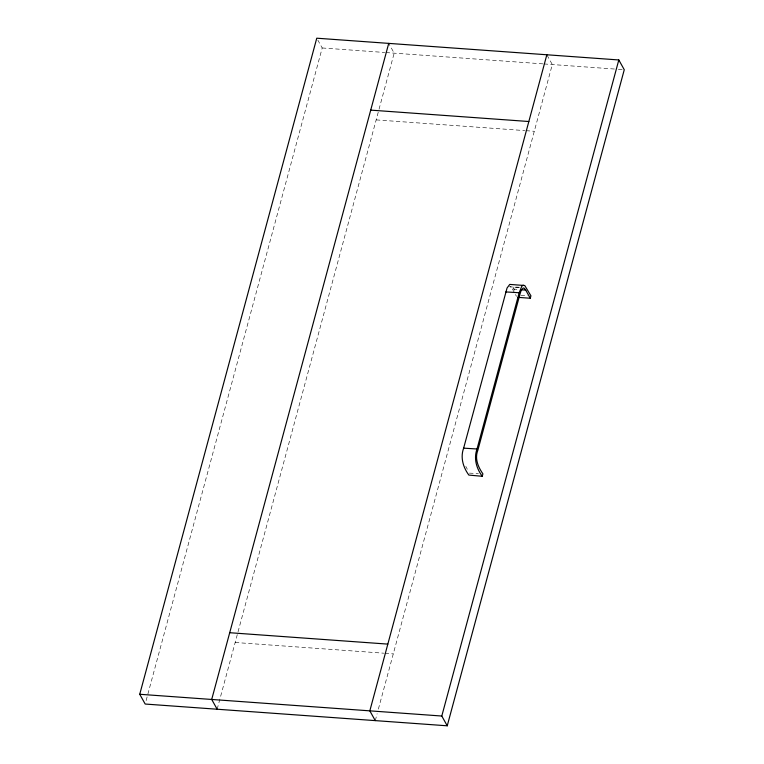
<?xml version="1.0" encoding="UTF-8"?>
<svg xmlns="http://www.w3.org/2000/svg" width="764" height="764" viewBox="0 0 764 764"><rect width="100%" height="100%" fill="white"/><g stroke="black" fill="none" stroke-linecap="round" stroke-linejoin="round"><path stroke-width="0.57" stroke-dasharray="3.82 2.86" d="M146.125 700.588L322.207 47.97L317.853 40.158M217.157 709.221L378.963 109.529M379.039 109.233L394.176 53.155L388.723 43.386M375.277 720.614L377.139 713.71M378.381 709.107L552.296 64.548L546.843 54.779M520.895 295.448L527.59 295.687M519.606 287.274L512.845 286.911L515.452 291.59M469.373 473.126L478.388 473.604M322.207 47.97L384.741 52.477M385.916 52.563L542.784 63.861M543.978 63.947L617.178 69.218M618.362 69.304L624.264 69.725M376.174 119.891L524.782 130.596M525.966 130.682L534.294 131.284M235.159 642.486L383.767 653.191M384.961 653.277L393.279 653.879M518.66 287.541L509.693 286.71L510.906 287.035L512.357 288.926L519.062 289.537M512.357 288.926L514.946 293.567M515.461 294.493L516.502 296.356M465.801 466.336L467.329 469.239"/><path stroke-width="1.15" d="M530.273 298.247L530.932 295.811L524.753 285.516L509.75 284.418L507.048 288.028L463.633 448.153C460.195 457.521 463.118 467.262 468.848 475.074L482.246 476.287L482.905 473.852C478.092 466.938 474.52 458.601 477.844 450.273L519.931 294.283L521.058 290.778L523.149 287.961L524.324 288.286L525.756 290.148L530.273 298.247L518.126 297.358M523.225 285.106L521.793 286.233L519.176 292.746L477.022 448.993C473.556 458.476 476.421 468.38 482.246 476.287M139.736 694.275L316.764 38.2L618.811 59.955L624.264 69.725L447.236 725.8L145.189 704.045L139.736 694.275L441.793 716.03L447.236 725.8M388.723 43.386L211.704 699.452L217.157 709.221M546.843 54.779L369.824 710.845L375.277 720.614M441.793 716.03L618.811 59.955M505.787 291.924L519.176 292.746M463.633 448.153L477.022 448.993M370.721 110.121L528.841 121.514M229.706 632.716L387.826 644.109M521.296 289.747L525.756 290.148"/></g></svg>
